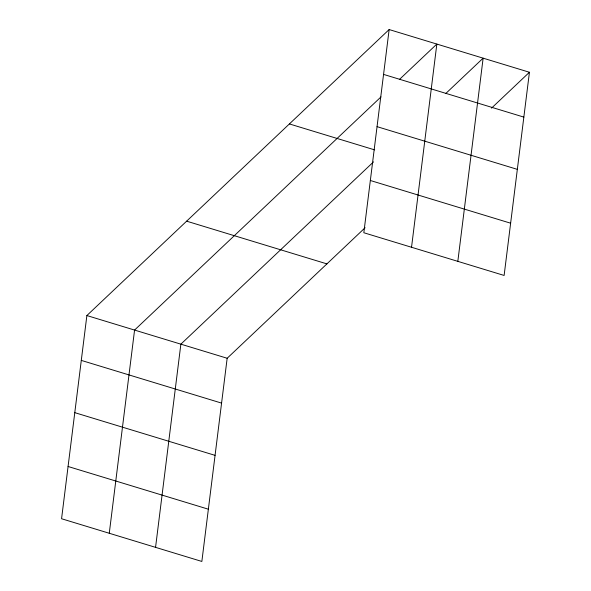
<?xml version="1.0" encoding="UTF-8"?>
<svg xmlns="http://www.w3.org/2000/svg" width="591" height="591" viewBox="0 0 591 591"><rect width="100%" height="100%" fill="white"/><g stroke="black" fill="none" stroke-linecap="round" stroke-linejoin="round"><path stroke-width="0.89" d="M389.144 29.55L363.834 232.743L504.123 275.45L529.433 72.257L389.144 29.55L86.877 315.55L61.567 518.743L201.856 561.45L227.166 358.257L365.12 227.727M109.269 533.259L134.571 330.074L380.981 96.924M155.559 547.355L180.868 344.169L373.505 161.897M411.535 247.26L436.845 44.074L399.605 79.305M457.826 261.355L483.135 58.162L445.895 93.4M491.527 108.123L529.433 72.257M383.559 74.4L523.848 117.107M377.051 126.651L517.339 169.358M289.398 123.933L374.657 149.885M370.343 180.491L510.631 223.199M186.623 221.167L326.912 263.882M86.877 315.55L227.166 358.257M81.292 360.399L221.573 403.106M74.784 412.651L215.065 455.358M68.076 466.491L208.364 509.198"/></g></svg>
